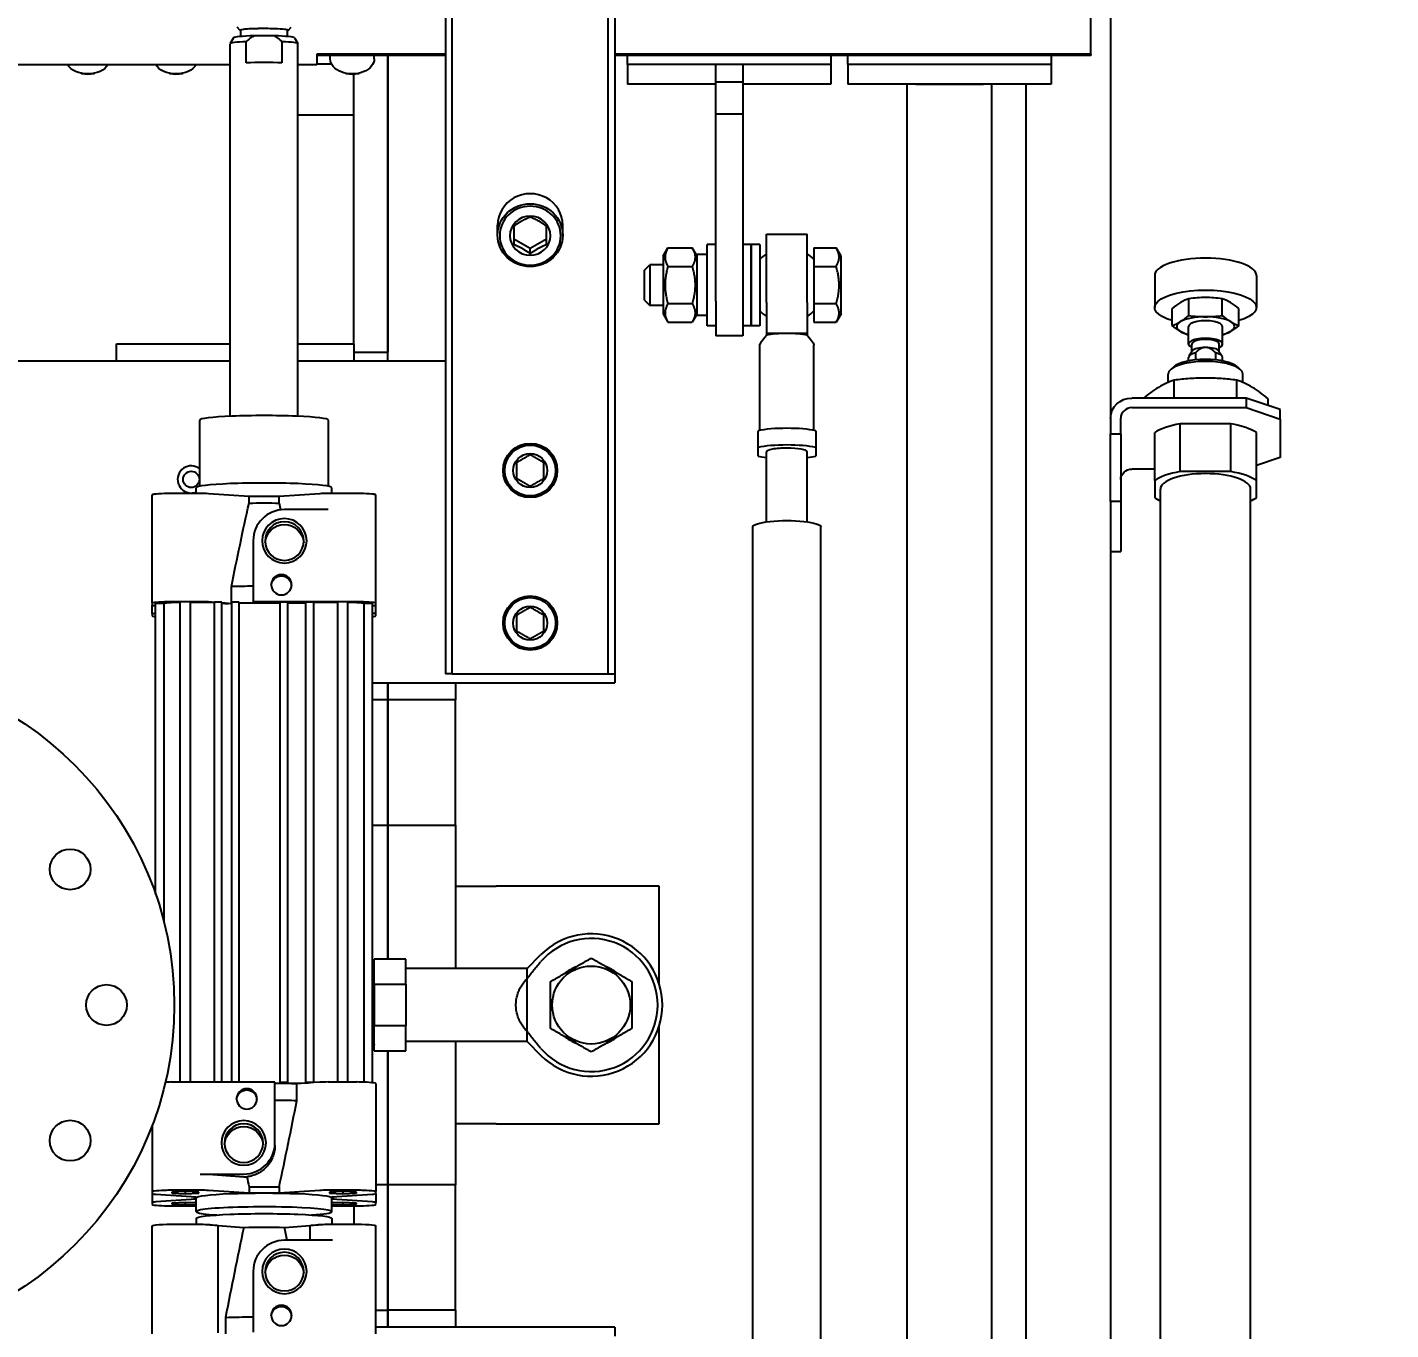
# Model space of a CAD drawing. Header units: millimetres. Extents: x -383313 to -161684, y -117025 to 99224.
# Drawn here: x -342946.5 to -342544.3, y -6396.2 to -6012.1 of the extents above; entities that cross this region are included whole.
import ezdxf
from ezdxf import colors
from ezdxf.entities.mleader import LeaderData, LeaderLine
from ezdxf.math import Vec2, Vec3

# ---------------------------------------------------------------- set-up
doc = ezdxf.new("R2010")
doc.units = ezdxf.units.MM
doc.header["$MEASUREMENT"] = 0
doc.layers.add('PV-5D2C5', color=7, linetype='Continuous')
doc.layers.add('Робот', color=30, linetype='Continuous')

# ---------------------------------------------------------------- blocks, each defined once
blk = doc.blocks.new('A$C26c17928')
at = {"layer": 'PV-5D2C5'}
for p, q in [((-175.58, 416.21), (-179, 406.21)), ((-176.18, 406.21), (-172.76, 416.21)), ((-172.76, 416.21), (-175.58, 416.21)), ((-172.76, 416.21), (-161.47, 416.21)), ((-161.47, 416.21), (-159.08, 409.21)), ((-176.79, 412.68), (-178.8, 412.68)), ((-215.13, 409.21), (-205.73, 409.21)), ((-154.72, 409.21), (-168.81, 409.21)), ((-149.62, 409.21), (-154.72, 409.21)), ((159.15, 407.51), (-152.17, 407.51)), ((-200.42, 404.02), (-205.4, 404.02)), ((-188.19, 403.6), (-187.44, 404.45)), ((-183.6, 405.21), (-186.07, 405.21)), ((-179, 403.45), (-184.27, 403.45)), ((-179, 406.21), (-179, 372.51)), ((-179, 406.21), (-176.18, 406.21)), ((-176.18, 372.51), (-176.18, 406.21)), ((-203.33, 399.12), (-208.31, 399.12)), ((-194.92, 399.21), (-200.09, 399.21)), ((-192.72, 398.21), (-194.92, 398.21)), ((-192.86, 398.12), (-191.31, 399.1)), ((-189.93, 399.21), (-190.95, 399.21)), ((-157.3, 401.66), (-171.39, 401.66)), ((-171.39, 401.66), (-171.39, 386.75)), ((-157.3, 401.66), (-157.3, 386.75)), ((-190.23, 397.21), (-192.31, 397.21)), ((-192.72, 390.21), (-194.92, 390.21)), ((-192.86, 390.3), (-191.31, 389.32)), ((-192.31, 391.21), (-190.23, 391.21)), ((-203.33, 389.3), (-208.31, 389.3)), ((-194.92, 389.21), (-200.09, 389.21)), ((-189.93, 389.21), (-190.95, 389.21)), ((-157.3, 386.75), (-171.39, 386.75)), ((-200.42, 384.39), (-205.4, 384.39)), ((-188.19, 384.82), (-187.44, 383.96)), ((-183.6, 383.21), (-186.07, 383.21)), ((-179, 384.97), (-184.27, 384.97)), ((-215.13, 379.21), (-205.73, 379.21)), ((-154.72, 379.21), (-168.81, 379.21)), ((-158.05, 379.21), (-158.05, 372.51)), ((-154.72, 379.21), (-149.62, 379.21)), ((159.15, 380.91), (-152.17, 380.91)), ((-363.9, 366.21), (-173.08, 366.21)), ((-168.41, 369.21), (-173.08, 369.21)), ((-173.08, 366.21), (-168.41, 366.21)), ((-168.41, 366.21), (-168.41, 369.21)), ((-168.41, 369.21), (-148.48, 369.21)), ((-148.48, 366.21), (-168.41, 366.21)), ((-148.48, 369.21), (-148.48, 366.21)), ((-148.48, 369.21), (-133.71, 369.21)), ((-148.48, 366.21), (-147.57, 366.21)), ((-147.57, 366.21), (144.33, 366.21)), ((-133.71, 366.21), (-133.71, 369.21)), ((-280.38, 360.38), (-292.4, 360.38)), ((-280.38, 360.38), (-280.38, 220)), ((-280.38, 360.38), (-280, 360.38)), ((-280, 360.38), (-280, 220)), ((-280, 348.71), (-277.33, 348.71)), ((-277.33, 348.71), (-271.53, 348.71)), ((-277.33, 348.71), (-277.33, 288.71)), ((-271.53, 348.71), (-271.53, 288.71)), ((-271.53, 341.21), (144.33, 341.21)), ((-180.5, 331.21), (-271.53, 331.21)), ((-144.33, 331.21), (-180.5, 331.21)), ((271.53, 331.21), (-144.33, 331.21)), ((-271.53, 308.71), (-271.53, 328.71)), ((-180.5, 306.21), (-271.53, 306.21)), ((-144.33, 306.21), (-180.5, 306.21)), ((274.92, 306.21), (-144.33, 306.21)), ((-277.33, 288.71), (-280, 288.71)), ((-277.33, 288.71), (-271.53, 288.71)), ((-220.82, 286.71), (-223.29, 285.28)), ((-203.82, 286.71), (-220.82, 286.71)), ((-203.82, 286.71), (-201.35, 285.28)), ((-280, 283.71), (-277.33, 283.71)), ((-277.33, 283.71), (-271.53, 283.71)), ((-277.33, 283.71), (-277.33, 223.71)), ((-271.53, 283.71), (-271.53, 257.71)), ((-223.29, 278.71), (-223.29, 285.28)), ((-217.81, 278.71), (-217.81, 285.28)), ((-206.84, 278.71), (-206.84, 285.28)), ((-201.35, 278.71), (-201.35, 285.28)), ((-223.29, 278.71), (-217.81, 278.71)), ((-217.81, 278.71), (-206.84, 278.71)), ((-206.84, 278.71), (-201.35, 278.71)), ((-169.45, 278.71), (-194.63, 278.71)), ((-169.35, 279.21), (-164.43, 279.21)), ((-164.43, 279.21), (-161.89, 279.21)), ((281.76, 280.71), (-141.04, 280.71)), ((-207.21, 276.71), (-227.32, 276.71)), ((-227.32, 264.71), (-227.32, 276.71)), ((-207.21, 276.71), (-198.05, 276.71)), ((-198.05, 276.71), (-197.55, 276.71)), ((-198.05, 276.71), (-198.05, 270.71)), ((-142.5, 276.71), (-163.16, 276.71)), ((-198.05, 270.71), (-198.05, 264.71)), ((-207.21, 264.71), (-227.32, 264.71)), ((-224.32, 262.71), (-200.32, 262.71)), ((-224.32, 262.71), (-224.32, 260.21)), ((-207.21, 264.71), (-198.05, 264.71)), ((-200.32, 262.71), (-200.32, 260.21)), ((-198.05, 264.71), (-197.55, 264.71)), ((-169.45, 262.71), (-194.63, 262.71)), ((-164.43, 262.21), (-169.35, 262.21)), ((-161.89, 262.21), (-164.43, 262.21)), ((-142.5, 264.71), (-163.16, 264.71)), ((-277.33, 257.71), (-277.33, 249.71)), ((-277.33, 257.71), (-272.16, 257.71)), ((-272.16, 257.71), (-272.16, 249.71)), ((-272.16, 257.71), (-262.74, 257.71)), ((-262.74, 257.71), (-262.74, 249.71)), ((-262.74, 257.71), (-207.61, 257.71)), ((-200.32, 260.21), (-224.32, 260.21)), ((-224.32, 260.21), (-200.32, 260.21)), ((-224.32, 260.21), (-224.32, 257.71)), ((-207.61, 257.71), (-197.32, 257.71)), ((-200.32, 260.21), (-200.32, 257.71)), ((-197.32, 257.71), (-197.32, 249.71)), ((281.76, 260.71), (-141.04, 260.71)), ((-272.16, 249.71), (-277.33, 249.71)), ((-262.74, 249.71), (-272.16, 249.71)), ((-271.53, 249.71), (-271.53, 223.71)), ((-207.61, 249.71), (-262.74, 249.71)), ((-224.32, 249.71), (-224.32, 247.21)), ((-207.61, 249.71), (-197.32, 249.71)), ((-200.32, 249.71), (-200.32, 247.21)), ((-200.32, 247.21), (-224.32, 247.21)), ((-221.32, 247.21), (-221.32, 244.21)), ((-203.32, 247.21), (-203.32, 244.21)), ((-220.82, 244.21), (-223.29, 242.78)), ((-223.29, 235.63), (-223.29, 242.78)), ((-203.32, 244.21), (-221.32, 244.21)), ((-217.81, 235.63), (-217.81, 242.78)), ((-206.84, 235.63), (-206.84, 242.78)), ((-203.82, 244.21), (-201.35, 242.78)), ((-201.35, 235.63), (-201.35, 242.78)), ((-220.82, 234.21), (-223.29, 235.63)), ((-220.82, 234.21), (-203.82, 234.21)), ((-218.32, 234.21), (-218.32, 230.31)), ((-206.32, 234.21), (-206.32, 230.31)), ((-203.82, 234.21), (-201.35, 235.63)), ((-218.32, 230.31), (-206.32, 230.31)), ((-216.72, 228.71), (-218.32, 230.31)), ((-207.92, 228.71), (-206.32, 230.31)), ((-35, 233), (-35, 185)), ((-6.4, 233), (-35, 233)), ((35, 233), (6.4, 233)), ((35, 185), (35, 233)), ((-207.92, 228.71), (-216.72, 228.71)), ((-277.33, 223.71), (-280, 223.71)), ((-277.33, 223.71), (-271.53, 223.71)), ((-346.11, 220), (-105.8, 220)), ((-105.8, 218), (-346.11, 218)), ((-105.8, 220), (-97.64, 220)), ((-97.64, 218), (-105.8, 218)), ((-97.64, 218), (-97.64, 220)), ((-97.64, 220), (-95, 220)), ((-97.64, 172), (-97.64, 218)), ((-95, 148.5), (-95, 220)), ((95, 220), (97.64, 220)), ((95, 220), (95, 149.5)), ((-227.04, 204.6), (-229.99, 204.6)), ((-223.24, 195), (-225.92, 199.8)), ((-10.8, 194.1), (-14.85, 198.15)), ((10.8, 194.1), (14.85, 198.15)), ((-225.92, 190.2), (-223.24, 195)), ((-221.65, 195), (-223.24, 195)), ((-7.77, 194.1), (-10.8, 194.1)), ((-10.8, 194.1), (-10.8, 158.33)), ((7.77, 194.1), (-7.77, 194.1)), ((10.8, 194.1), (7.77, 194.1)), ((10.8, 194.1), (10.8, 158.33)), ((-227.04, 185.4), (-229.99, 185.4)), ((-35, 173), (-35, 185)), ((35, 185), (35, 173)), ((-95, 173), (-90, 173)), ((-53, 173), (-90, 173)), ((-90, 173), (-90, 153)), ((-53, 153), (-53, 173)), ((-53, 173), (-35, 173)), ((-35, 173), (-10.8, 173)), ((10.8, 173), (35, 173)), ((35, 173), (53, 173)), ((90, 173), (53, 173)), ((53, 173), (53, 153)), ((90, 173), (90, 153)), ((90, 173), (95, 173)), ((-105.8, 172), (-346.11, 172)), ((-346.11, 170), (-105.8, 170)), ((-280.38, 170), (-280.38, 132.04)), ((-280, 170), (-280, 132.04)), ((-190, 126.5), (-190, 170)), ((-97.64, 172), (-105.8, 172)), ((-105.8, 170), (-97.64, 170)), ((-97.64, 172), (-97.64, 170)), ((-13.5, 158.33), (-13.5, 149)), ((-6.18, 158.33), (-13.5, 158.33)), ((-6.18, 158.33), (6.18, 158.33)), ((-6.18, 149), (-6.18, 158.33)), ((13.5, 158.33), (6.18, 158.33)), ((6.18, 158.33), (6.18, 149)), ((13.5, 149), (13.5, 158.33)), ((-190, 153), (-280, 153)), ((-280, 153), (-192.5, 153)), ((-192.5, 143), (-192.5, 153)), ((-90, 153), (-95, 153)), ((-95, 153), (-90, 153)), ((-90, 153), (-53, 153)), ((-53, 153), (-90, 153)), ((-90, 153), (-90, 148.5)), ((-13.5, 153), (-53, 153)), ((-53, 153), (-13.5, 153)), ((-53, 148.5), (-53, 153)), ((53, 153), (13.5, 153)), ((13.5, 153), (53, 153)), ((53, 153), (90, 153)), ((90, 153), (53, 153)), ((53, 153), (53, 149.5)), ((95, 153), (90, 153)), ((90, 153), (95, 153)), ((90, 149.5), (90, 153)), ((-279.06, 149), (-280, 149)), ((-118.55, 149.5), (-150.47, 149.5)), ((-117.96, 149.5), (-118.55, 149.5)), ((-115.32, 149.5), (-117.96, 149.5)), ((-114.73, 149.5), (-115.32, 149.5)), ((-6.18, 149), (-13.5, 149)), ((-11.5, 149), (-12, 148.87)), ((-6.18, 149), (6.18, 149)), ((13.5, 149), (6.18, 149)), ((11.5, 149), (12, 148.87)), ((23.1, 149.5), (55.02, 149.5)), ((55.62, 149.5), (55.02, 149.5)), ((55.62, 149.5), (58.25, 149.5)), ((58.85, 149.5), (58.25, 149.5)), ((97.02, 149.5), (65.1, 149.5)), ((-118.37, 148.5), (-118.37, 146)), ((22.93, 148.5), (-118.37, 148.5)), ((22.76, 146), (-118.37, 146)), ((56.62, 136.51), (55.79, 148.47)), ((58.08, 148.47), (57.25, 136.51)), ((-274.76, 144.36), (-274.8, 144.52)), ((-195, 143), (-274.57, 143)), ((-262.5, 141), (-262.5, 143)), ((-262.5, 126.5), (-262.5, 141)), ((-195, 143), (-190, 143)), ((-195, 126.5), (-195, 143)), ((-150.87, 143.9), (-150.87, 135.39)), ((-118.94, 143.9), (-118.94, 113.29)), ((-118.87, 141.25), (-118.87, 138.25)), ((22.71, 141.25), (-118.87, 141.25)), ((22.71, 143.9), (22.71, 135.39)), ((54.63, 143.9), (54.63, 135.39)), ((55.15, 143.75), (54.99, 139.75)), ((55.47, 143.75), (55.15, 143.75)), ((55.64, 139.75), (55.47, 143.75)), ((58.4, 143.75), (58.23, 139.75)), ((58.72, 143.75), (58.4, 143.75)), ((58.88, 139.75), (58.72, 143.75)), ((59.24, 136.5), (59.24, 143.9)), ((59.24, 143), (64.61, 143)), ((64.61, 136.66), (64.61, 142.5)), ((-274.76, 140.64), (-274.8, 140.48)), ((22.71, 138.25), (-118.87, 138.25)), ((-118.7, 138.25), (-118.7, 131.2)), ((54.99, 139.75), (55.15, 135.75)), ((54.99, 139.75), (55.64, 139.75)), ((55.47, 135.75), (55.64, 139.75)), ((56.93, 137), (56.59, 137)), ((58.23, 139.75), (58.37, 136.5)), ((58.23, 139.75), (58.88, 139.75)), ((58.75, 136.5), (58.88, 139.75)), ((-279.06, 136), (-280, 136)), ((-277.5, 136.4), (-277.5, 132.04)), ((-152.99, 135.5), (-172.5, 135.5)), ((-150.87, 136.5), (-152.55, 136.5)), ((-150.79, 132.92), (-149.96, 120.95)), ((-146.09, 135.39), (-146.09, 122.5)), ((22.78, 132.92), (22.9, 131.2)), ((54.7, 132.92), (55.54, 120.95)), ((55.15, 135.75), (55.47, 135.75)), ((60.93, 136.5), (56.93, 136.5)), ((62.92, 136.5), (64.61, 136.5)), ((64.78, 132.5), (64.69, 133.83)), ((69.39, 136.66), (69.39, 122.5)), ((-280.38, 132.04), (-277.33, 132.04)), ((-277.33, 126.5), (-277.33, 132.04)), ((-118.82, 131.2), (-118.82, 128.85)), ((22.83, 131.2), (-118.82, 131.2)), ((22.83, 128.85), (-118.82, 128.85)), ((-118.49, 128.85), (-118.49, 123.55)), ((22.9, 131.2), (22.83, 131.2)), ((22.83, 131.2), (22.83, 128.85)), ((22.83, 128.85), (22.92, 128.85)), ((22.9, 131.2), (23.02, 129.5)), ((22.92, 128.85), (22.92, 129.5)), ((22.92, 129.5), (23.02, 129.5)), ((23.02, 129.5), (23.16, 127.44)), ((69.39, 130.09), (65.05, 130.09)), ((65.58, 122.5), (65.05, 130.09)), ((-285.26, 125.49), (-283.53, 126.49)), ((-173.63, 126.5), (-283.5, 126.5)), ((23.16, 127.44), (23.25, 126.16)), ((23.16, 127.44), (23.16, 122.9)), ((28.24, 126.16), (23.25, 126.16)), ((-287.44, 123.56), (-288.35, 124.48)), ((-285.63, 123.4), (-287.47, 123.4)), ((-284.09, 121.77), (-277.84, 121.77)), ((-148.04, 120.95), (-149.96, 120.95)), ((-118.82, 123.55), (-118.82, 121.2)), ((22.83, 123.55), (-118.82, 123.55)), ((22.83, 121.2), (-118.82, 121.2)), ((22.92, 123.55), (22.83, 123.55)), ((22.83, 123.55), (22.83, 121.2)), ((22.83, 121.2), (23.14, 121.2)), ((22.92, 122.9), (22.92, 123.55)), ((23.16, 122.9), (22.92, 122.9)), ((53.62, 120.95), (55.54, 120.95)), ((-285.82, 119.46), (-285.82, 113.54)), ((40.67, 119.71), (22.71, 119.71)), ((22.71, 119.71), (22.71, 89.1)), ((41.34, 119.71), (40.67, 119.71)), ((-136.9, 113.29), (-118.94, 113.29)), ((-118.53, 113.29), (-118.94, 113.29)), ((78.57, 113.29), (96.53, 113.29)), ((-287.44, 109.44), (-288.35, 108.52)), ((-285.63, 109.6), (-287.47, 109.6)), ((-277.84, 111.23), (-284.09, 111.23)), ((-149.96, 112.05), (-150.79, 100.08)), ((-148.04, 112.05), (-149.96, 112.05)), ((-118.77, 109.12), (-118.77, 107)), ((22.71, 109.12), (-118.77, 109.12)), ((49.85, 97.61), (49.85, 110.5)), ((49.93, 100.08), (50.65, 110.5)), ((53.62, 112.05), (55.54, 112.05)), ((55.54, 112.05), (54.7, 100.08)), ((65.05, 102.91), (65.58, 110.5)), ((-285.26, 107.51), (-283.53, 106.51)), ((-173.63, 106.5), (-283.5, 106.5)), ((-277.33, -141.29), (-277.33, 106.5)), ((-195, 73), (-195, 106.5)), ((-190, -145), (-190, 106.5)), ((-118.49, 106.84), (-123.39, 106.84)), ((22.71, 107), (-118.77, 107)), ((-118.46, 106.02), (-118.6, 104)), ((92.14, 105.1), (96.98, 105.1)), ((-118.75, 101.87), (-118.87, 100.08)), ((-118.77, 104), (-118.77, 101.87)), ((22.71, 104), (-118.77, 104)), ((22.71, 101.87), (-118.77, 101.87)), ((-118.7, 101.87), (-118.7, 94.75)), ((96.65, 102.91), (65.05, 102.91)), ((-152.99, 97.5), (-172.5, 97.5)), ((-150.87, 97.61), (-150.87, 89.1)), ((-118.94, 97.61), (-118.94, 89.1)), ((54.63, 97.61), (54.63, 89.1)), ((55.15, 97.25), (54.99, 93.25)), ((55.47, 97.25), (55.15, 97.25)), ((55.64, 93.25), (55.47, 97.25)), ((62.13, 100), (61.71, 100)), ((64.69, 99.17), (64.78, 100.5)), ((-274.76, 92.36), (-274.8, 92.52)), ((-150.87, 96.5), (-152.55, 96.5)), ((-118.87, 94.75), (-118.87, 91.75)), ((22.71, 94.75), (-118.87, 94.75)), ((54.99, 93.25), (55.15, 89.25)), ((54.99, 93.25), (55.64, 93.25)), ((55.47, 89.25), (55.64, 93.25)), ((55.79, 84.53), (56.62, 96.49)), ((56.93, 96), (56.59, 96)), ((60.93, 96.5), (56.93, 96.5)), ((57.25, 96.49), (58.08, 84.53)), ((58.37, 96.5), (58.23, 93.25)), ((58.23, 93.25), (58.4, 89.25)), ((58.23, 93.25), (58.88, 93.25)), ((58.72, 89.25), (58.88, 93.25)), ((58.88, 93.25), (58.75, 96.5)), ((59.24, 89.1), (59.24, 96.5)), ((62.92, 96.5), (64.61, 96.5)), ((64.61, 90.5), (64.61, 96.34)), ((-274.76, 88.64), (-274.8, 88.48)), ((22.71, 91.75), (-118.87, 91.75)), ((55.15, 89.25), (55.47, 89.25)), ((58.4, 89.25), (58.72, 89.25)), ((-118.37, 87), (-118.37, 84.5)), ((-24.31, 87), (-118.37, 87)), ((-32.71, 84.5), (-118.37, 84.5)), ((-118.55, 83.5), (-150.47, 83.5)), ((-118.55, 83.5), (-117.96, 83.5)), ((-115.32, 83.5), (-117.96, 83.5)), ((-115.32, 83.5), (-114.73, 83.5)), ((35.46, 83.5), (55.02, 83.5)), ((55.02, 83.5), (55.62, 83.5)), ((55.62, 83.5), (58.25, 83.5)), ((58.25, 83.5), (58.85, 83.5)), ((97.02, 83.5), (65.1, 83.5)), ((-190, 73), (-195, 73)), ((-274.76, 66.36), (-274.8, 66.52)), ((-274.76, 62.64), (-274.8, 62.48))]:
    blk.add_line(p, q, dxfattribs=at)
for centre, radius in [((0, 213), 11.5), ((-157.64, 195), 8), ((-157.64, 195), 7.5), ((-112.64, 195), 8), ((-112.64, 195), 7.5), ((-157.64, 195), 5), ((-112.64, 195), 5), ((-155, 95), 2.4), ((0, -10), 100), ((0, 70), 6), ((-40, 59.28), 6), ((40, 59.28), 6)]:
    blk.add_circle(centre, radius, dxfattribs=at)
for centre, radius, start, end in [((-212.32, 270.71), 11, 133.3418, 146.9443), ((-212.32, 270.71), 11, 33.0557, 46.6582), ((-212.32, 270.71), 11, 213.0557, 226.6582), ((-212.32, 270.71), 11, 313.3418, 326.9443), ((0, 213), 21, 90, 225), ((0, 213), 21, 315, 90), ((0, 213), 19.62, 310.7966, 229.2034), ((0, 213), 12.12, 82.0442, 97.9558), ((0, 213), 12.12, 142.0442, 157.9558), ((0, 213), 12.12, 22.0442, 37.9558), ((0, 213), 12.12, 202.0442, 217.9558), ((0, 213), 12.12, 322.0442, 337.9558), ((0, 213), 12.12, 262.0442, 277.9558), ((-155, 95), 4, 141.3178, 0), ((-155, 95), 4, 360, 22.0243)]:
    blk.add_arc(centre, radius, start, end, dxfattribs=at)
at = {"layer": 'PV-5D2C5', "extrusion": (0, 0, -1)}
for centre, major_axis, ratio, start_param, end_param in [((-205.73, 394.21), (0, 15), 0.34202, -1.570796, 0.8575), ((-205.73, 394.21), (0, -15), 0.34202, -0.8575, 1.570796), ((-173.08, 372.51), (0, -6.3), 0.939693, 0, 1.570796), ((-154.95, 372.51), (0, -3.3), 0.939693, 0, 1.570796), ((-202.5, 270.71), (7.97, 7.97), 0.091921, 5.470679, 6.191522), ((-141.04, 270.71), (0, -10), 0.182302, 0, 3.141593), ((-202.5, 270.71), (7.97, -7.97), 0.091921, 6.374849, 7.095691), ((-226.89, 195), (0, 9), 0.965926, -4.712389, 1.570796), ((-226.89, 195), (0, -6), 0.965926, -1.570796, 4.712389), ((-279.06, 142.5), (0, 6.5), 0.688988, 0, 3.141593), ((65.1, 142.5), (0, 7), 0.069756, -1.570796, 0), ((62.92, 116.5), (0, -20), 0.069756, 0, 3.141593), ((64.89, 136.66), (0, 4), 0.069756, -2.356345, -1.570796), ((65.29, 139.75), (0, -10.25), 0.069756, 0.339874, 0.785285), ((-135.99, 122.5), (0, -5.72), 0.997564, 0.074266, 3.067327), ((79.48, 122.5), (0, -5.72), 0.997564, 0.074266, 3.067327), ((-146.64, 116.5), (0, -20.5), 0.069756, 1.351784, 1.789809), ((-123.58, 121.6), (0, -3), 0.997564, 0.058305, 3.083287), ((55.01, 116.5), (0, 20.5), 0.069756, -1.789809, -1.351784), ((66.91, 116.5), (0, 20), 0.069756, -1.875401, -1.266192), ((91.89, 121.6), (0, -3), 0.997564, 0.058305, 3.083287), ((28.05, 111.4), (0, -3), 0.997564, 0.058305, 3.083287), ((41.57, 110.5), (0, -5.72), 0.997564, 0.074266, 3.067327), ((93.84, 116.5), (0, 27), 0.069756, -2.006533, -1.689963), ((65.29, 93.25), (0, 10.25), 0.069756, -0.785285, -0.339874), ((50.1, 97.61), (0, -3.5), 0.069756, 1.570796, 2.356194), ((64.89, 96.34), (0, 4), 0.069756, -1.570796, -0.785247), ((-279.06, 90.5), (0, -6.5), 0.688988, -2.745702, -0.395891), ((65.1, 90.5), (0, -7), 0.069756, 0, 1.570796), ((-279.06, 64.5), (0, -6.5), 0.688988, -2.745702, -0.395891)]:
    blk.add_ellipse(centre, major_axis=major_axis, ratio=ratio, start_param=start_param, end_param=end_param, dxfattribs=at)
at = {"layer": 'PV-5D2C5'}
for centre, major_axis, ratio, start_param, end_param in [((-215.13, 394.21), (0, 15), 0.34202, 0, 1.570796), ((-166.26, 394.21), (0, -16.75), 0.34202, -2.6804, -2.031989), ((-152.17, 394.21), (0, -16.75), 0.34202, -2.6804, -2.031989), ((-152.17, 394.21), (0, 13.3), 0.34202, 0, 1.570796), ((-152.17, 394.21), (0, 16.75), 0.34202, -0.653386, -0.461193), ((-200.09, 394.21), (0, 8.5), 0.34202, -0.523599, 0.523599), ((-186.94, 394.21), (0, 10.08), 0.34202, 0.372527, 1.570796), ((-186.07, 394.21), (0, 11), 0.34202, 0, 1.570796), ((-200.09, 394.21), (0, -8.5), 0.34202, -2.617994, -1.570796), ((-200.09, 394.21), (0, 5), 0.34202, 0, 3.141593), ((-200.09, 394.21), (0, 8.5), 0.34202, -0.941921, -0.523599), ((-194.92, 394.21), (0, 5), 0.34202, -0.643501, 1.570796), ((-194.92, 394.21), (0, 4), 0.34202, 0, 1.570796), ((-190.95, 394.21), (0, 5), 0.34202, 0, 0.927295), ((-215.13, 394.21), (0, 15), 0.34202, 1.570796, 3.141593), ((-200.09, 394.21), (0, -8.5), 0.34202, -1.570796, -0.523599), ((-194.92, 394.21), (0, -5), 0.34202, -1.570796, 0.643501), ((-194.92, 394.21), (0, -4), 0.34202, -1.570796, 0), ((-192.57, 394.21), (0, 4), 0.34202, 0.211716, 1.570796), ((-192.57, 394.21), (0, -4), 0.34202, -1.570796, -0.211716), ((-186.94, 394.21), (0, -10.08), 0.34202, -1.570796, -0.372527), ((-186.07, 394.21), (0, -11), 0.34202, -1.570796, 0), ((-152.17, 394.21), (0, -13.3), 0.34202, -1.570796, 0), ((-190.95, 394.21), (0, -5), 0.34202, -0.927295, 0), ((-200.09, 394.21), (0, -8.5), 0.34202, -0.523599, 0.523599), ((-200.09, 394.21), (0, 8.5), 0.34202, -2.617994, -2.199671), ((-166.26, 394.21), (0, -16.75), 0.34202, -1.109604, -0.461193), ((-152.17, 394.21), (0, -16.75), 0.34202, -1.109604, -0.461193), ((-152.17, 394.21), (0, 16.75), 0.34202, -2.6804, -2.488206), ((-173.08, 372.51), (0, -3.3), 0.939693, -1.570796, 0), ((-168.08, 270.71), (0, -11), 0.182302, -2.453923, -0.68767), ((-163.16, 270.71), (0, -11), 0.182302, -2.453923, -0.68767), ((-163.16, 270.71), (0, 11), 0.182302, -0.993865, -0.68767), ((-196.59, 270.71), (0, -8), 0.182302, -2.418858, -1.570796), ((-196.59, 270.71), (0, -8), 0.182302, -2.42075, -2.418858), ((-163.16, 270.71), (0, 6), 0.182302, 0, 1.570796), ((-196.59, 270.71), (0, -8), 0.182302, -1.570796, -0.722734), ((-163.16, 270.71), (0, 6), 0.182302, 1.570796, 3.141593), ((-196.59, 270.71), (0, -8), 0.182302, -0.722734, -0.720842), ((-163.16, 270.71), (0, 11), 0.182302, -2.453923, -2.147728), ((-229.99, 195), (0, 9.6), 0.965926, 0, 3.141593), ((-227.04, 195), (0, -9.6), 0.965926, -4.712389, 1.570796), ((-150.19, 139.75), (0, -11), 0.069756, -2.555907, -2.156482), ((-150.47, 146), (0, 3.5), 0.069756, 0, 0.585686), ((-118.26, 139.75), (0, -11), 0.069756, -2.555907, -2.156482), ((-118.55, 146), (0, 3.5), 0.069756, 0, 0.585686), ((-117.96, 146), (0, 3.5), 0.069756, -0.775193, 0), ((-115.32, 146), (0, 3.5), 0.069756, 0, 0.775193), ((-114.73, 146), (0, 3.5), 0.069756, -0.585686, 0), ((-115.02, 139.75), (0, 11), 0.069756, -0.651039, -0.585686), ((23.39, 139.75), (0, -11), 0.069756, -2.555907, -2.156482), ((23.1, 146), (0, 3.5), 0.069756, 0, 0.585686), ((55.31, 139.75), (0, -11), 0.069756, -2.555907, -2.156482), ((55.02, 146), (0, 3.5), 0.069756, 0, 0.585686), ((55.62, 146), (0, 3.5), 0.069756, -0.785398, 0), ((58.25, 146), (0, 3.5), 0.069756, 0, 0.785398), ((58.85, 146), (0, 3.5), 0.069756, -0.585686, 0), ((58.56, 139.75), (0, 11), 0.069756, -0.985111, -0.585686), ((-150.62, 143.9), (0, -3.5), 0.069756, -2.156482, -1.570796), ((-118.7, 143.9), (0, -3.5), 0.069756, -2.156482, -1.570796), ((-118.37, 141.25), (0, 4.75), 0.069756, 0, 1.570796), ((22.95, 143.9), (0, -3.5), 0.069756, -2.156482, -1.570796), ((54.88, 143.9), (0, -3.5), 0.069756, -2.156482, -1.570796), ((58.99, 143.9), (0, 3.5), 0.069756, -1.570796, -0.985111), ((-278.69, 142.5), (0, 6), 0.688988, -1.886343, -1.25525), ((56.93, 116.5), (0, 20.5), 0.069756, -0.219013, 0.219013), ((-172.5, 116.5), (0, 19), 0.069756, 0, 3.141593), ((-152.55, 116.5), (0, 20), 0.069756, 0, 3.141593), ((-150.62, 135.39), (0, -3.5), 0.069756, -1.570796, -0.785398), ((22.95, 135.39), (0, -3.5), 0.069756, -1.570796, -0.785398), ((54.88, 135.39), (0, -3.5), 0.069756, -1.570796, -0.785398), ((56.93, 116.5), (0, 20), 0.069756, 0, 3.141593), ((60.93, 116.5), (0, 20), 0.069756, 0, 3.938264), ((60.93, 116.5), (0, 20), 0.069756, -0.796672, 0), ((-285.23, 116.5), (0, 9), 0.069756, 0.040383, 1.2359), ((-283.5, 116.5), (0, 10), 0.069756, 0, 1.015985), ((25.01, 116.5), (0, -27), 0.069756, -1.936581, -1.689963), ((30, 116.5), (0, -27), 0.069756, -1.936581, -1.689963), ((-287.47, 116.5), (0, 7.08), 0.069756, 0, 3.367567), ((-287.47, 116.5), (0, 6.9), 0.069756, 0, 3.141593), ((-287.47, 116.5), (0, 7.08), 0.069756, -0.225974, 0), ((-277.25, 116.5), (0, -10), 0.069756, -2.125607, -1.015985), ((-148.56, 116.5), (0, -20.5), 0.069756, -1.789809, -1.351784), ((-136.9, 122.5), (0, -9.21), 0.997564, -1.570796, 0), ((-116.64, 116.5), (0, -27.2), 0.069756, -1.744462, -1.45251), ((25.01, 116.5), (0, -27.2), 0.069756, -1.744462, -1.689083), ((56.93, 116.5), (0, -20.5), 0.069756, -1.789809, -1.351784), ((78.57, 122.5), (0, -9.21), 0.997564, -1.570796, 0), ((40.67, 110.5), (0, 9.21), 0.997564, -1.570796, 0), ((-285.23, 116.5), (0, -9), 0.069756, -1.2359, -0.040383), ((-121.63, 116.5), (0, -27), 0.069756, -1.451629, -1.205012), ((-116.64, 116.5), (0, -27.2), 0.069756, -1.45251, -1.296219), ((-283.5, 116.5), (0, -10), 0.069756, -1.015985, 0), ((41.47, 110.5), (6.74, 6.74), 0.932515, -0.820305, -0.720369), ((-118.6, 105.5), (0, 2.13), 0.069756, -1.324842, -0.787128), ((-118.6, 105.5), (0, 2.12), 0.069756, -2.354464, -1.324842), ((-150.62, 97.61), (0, -3.5), 0.069756, -2.356194, -1.570796), ((-118.7, 97.61), (0, -3.5), 0.069756, -2.356194, -1.570796), ((54.88, 97.61), (0, -3.5), 0.069756, -2.356194, -1.570796), ((56.93, 116.5), (0, -20.5), 0.069756, -0.219013, 0.219013), ((-278.69, 90.5), (0, 6), 0.688988, -1.886343, -1.25525), ((-150.62, 89.1), (0, -3.5), 0.069756, -1.570796, -0.985111), ((-118.7, 89.1), (0, -3.5), 0.069756, -1.570796, -0.985111), ((-118.37, 91.75), (0, -4.75), 0.069756, -1.570796, 0), ((22.95, 89.1), (0, -3.5), 0.069756, -1.570796, -1.055539), ((54.88, 89.1), (0, -3.5), 0.069756, -1.570796, -0.985111), ((58.99, 89.1), (0, 3.5), 0.069756, -2.156482, -1.570796), ((-150.19, 93.25), (0, -11), 0.069756, -0.985111, -0.585686), ((-118.26, 93.25), (0, -11), 0.069756, -0.985111, -0.585686), ((-117.96, 87), (0, -3.5), 0.069756, 0, 0.775193), ((-115.32, 87), (0, -3.5), 0.069756, -0.775193, 0), ((-115.02, 93.25), (0, 11), 0.069756, -2.555907, -2.490554), ((55.31, 93.25), (0, -11), 0.069756, -0.985111, -0.585686), ((55.62, 87), (0, -3.5), 0.069756, 0, 0.785398), ((58.25, 87), (0, -3.5), 0.069756, -0.785398, 0), ((58.56, 93.25), (0, 11), 0.069756, -2.555907, -2.156482), ((-150.47, 87), (0, -3.5), 0.069756, -0.585686, 0), ((-118.55, 87), (0, -3.5), 0.069756, -0.585686, 0), ((-114.73, 87), (0, -3.5), 0.069756, 0, 0.585686), ((55.02, 87), (0, -3.5), 0.069756, -0.585686, 0), ((58.85, 87), (0, -3.5), 0.069756, 0, 0.585686), ((-278.69, 64.5), (0, 6), 0.688988, -1.886343, -1.25525)]:
    blk.add_ellipse(centre, major_axis=major_axis, ratio=ratio, start_param=start_param, end_param=end_param, dxfattribs=at)
at = {"layer": 'PV-5D2C5', "extrusion": (0, 0, -1)}
for centre, major_axis in [((-136.9, 122.5), (0, 6.58)), ((78.57, 122.5), (0, -6.58)), ((-136.84, 122.5), (0, 5.72)), ((78.63, 122.5), (0, -5.72)), ((-123.93, 121.6), (0, 3)), ((91.54, 121.6), (0, -3)), ((40.67, 110.5), (0, 6.58)), ((27.7, 111.4), (0, 3)), ((40.73, 110.5), (0, 5.72))]:
    blk.add_ellipse(centre, major_axis=major_axis, ratio=0.997564, dxfattribs=at)
at = {"layer": 'PV-5D2C5'}
for points, knots in [([(-178.8, 412.68), (-179.44, 411.91), (-180.06, 411.14), (-181.19, 409.6), (-181.7, 408.83), (-182.15, 408.06)], [0.000000231, 0.000000231, 0.000000231, 0.000000231, 0.004619033, 0.004619033, 0.009237835, 0.009237835, 0.009237835, 0.009237835]), ([(-182.15, 408.06), (-182.61, 407.29), (-183.01, 406.52), (-183.71, 404.99), (-184.01, 404.22), (-184.27, 403.45)], [0.009237835, 0.009237835, 0.009237835, 0.009237835, 0.013856637, 0.013856637, 0.01847544, 0.01847544, 0.01847544, 0.01847544]), ([(-184.27, 403.45), (-184.46, 401.91), (-184.62, 400.37), (-184.83, 397.28), (-184.89, 395.75), (-184.89, 394.21)], [0.01581265, 0.01581265, 0.01581265, 0.01581265, 0.020454798, 0.020454798, 0.025096946, 0.025096946, 0.025096946, 0.025096946]), ([(-208.31, 399.12), (-208.41, 398.3), (-208.49, 397.48), (-208.61, 395.84), (-208.64, 395.02), (-208.64, 394.21)], [0.008406289, 0.008406289, 0.008406289, 0.008406289, 0.01087245, 0.01087245, 0.013338612, 0.013338612, 0.013338612, 0.013338612]), ([(-203, 394.21), (-203, 395.02), (-203.03, 395.84), (-203.14, 397.48), (-203.23, 398.3), (-203.33, 399.12)], [0.008406289, 0.008406289, 0.008406289, 0.008406289, 0.01087245, 0.01087245, 0.013338612, 0.013338612, 0.013338612, 0.013338612]), ([(-192.31, 397.21), (-192.52, 397), (-192.71, 396.79), (-193.08, 396.35), (-193.25, 396.11), (-193.56, 395.62), (-193.69, 395.36), (-193.84, 394.94), (-193.88, 394.79), (-193.93, 394.5), (-193.94, 394.36), (-193.94, 394.21)], [0.006442771, 0.006442771, 0.006442771, 0.006442771, 0.007326675, 0.007326675, 0.008210579, 0.008210579, 0.009094483, 0.009094483, 0.009536435, 0.009536435, 0.009978387, 0.009978387, 0.009978387, 0.009978387]), ([(-193.94, 394.21), (-193.94, 394.06), (-193.93, 393.91), (-193.88, 393.62), (-193.84, 393.48), (-193.74, 393.2), (-193.68, 393.06), (-193.55, 392.8), (-193.48, 392.67), (-193.25, 392.3), (-193.08, 392.07), (-192.71, 391.62), (-192.51, 391.41), (-192.31, 391.21)], [0.009978387, 0.009978387, 0.009978387, 0.009978387, 0.010420186, 0.010420186, 0.010861986, 0.010861986, 0.011303786, 0.011303786, 0.011745586, 0.011745586, 0.012629186, 0.012629186, 0.013512786, 0.013512786, 0.013512786, 0.013512786]), ([(-184.89, 394.21), (-184.89, 392.67), (-184.83, 391.12), (-184.62, 388.05), (-184.46, 386.51), (-184.27, 384.97)], [0.025096946, 0.025096946, 0.025096946, 0.025096946, 0.029754139, 0.029754139, 0.034411332, 0.034411332, 0.034411332, 0.034411332]), ([(-184.27, 384.97), (-184.01, 384.2), (-183.71, 383.43), (-183.01, 381.89), (-182.61, 381.12), (-182.15, 380.35)], [0.000000231, 0.000000231, 0.000000231, 0.000000231, 0.004619033, 0.004619033, 0.009237835, 0.009237835, 0.009237835, 0.009237835]), ([(-182.15, 380.35), (-181.7, 379.58), (-181.19, 378.81), (-180.12, 377.35), (-179.57, 376.67), (-179, 375.98)], [0.009237835, 0.009237835, 0.009237835, 0.009237835, 0.013856637, 0.013856637, 0.017986354, 0.017986354, 0.017986354, 0.017986354]), ([(-7.77, 194.1), (-8.65, 194.73), (-9.5, 195.4), (-11.18, 196.75), (-12, 197.45), (-12.82, 198.15)], [0.049785818, 0.049785818, 0.049785818, 0.049785818, 0.053002819, 0.053002819, 0.056219821, 0.056219821, 0.056219821, 0.056219821]), ([(12.82, 198.15), (12, 197.45), (11.17, 196.75), (9.49, 195.39), (8.64, 194.73), (7.77, 194.1)], [0.026270027, 0.026270027, 0.026270027, 0.026270027, 0.029506027, 0.029506027, 0.032742027, 0.032742027, 0.032742027, 0.032742027]), ([(-12, 148.5), (-12, 148.59), (-12, 148.67), (-12, 148.82), (-12, 148.87), (-12, 148.87), (-12, 148.87), (-12, 148.87)], [0.018600601, 0.018600601, 0.018600601, 0.018600601, 0.021035329, 0.021035329, 0.024522187, 0.024522187, 0.024534214, 0.024534214, 0.024534214, 0.024534214]), ([(-0.9, 148.5), (-1.6, 148.6), (-2.3, 148.67), (-4, 148.82), (-6, 148.91), (-8, 148.82), (-9.7, 148.67), (-10.4, 148.6), (-11.1, 148.5)], [0.00104208, 0.00104208, 0.00104208, 0.00104208, 0.00346433, 0.00346433, 0.00692843, 0.01039254, 0.01039254, 0.01281479, 0.01281479, 0.01281479, 0.01281479]), ([(11.1, 148.5), (10.4, 148.6), (9.7, 148.67), (8, 148.82), (6, 148.91), (4, 148.82), (2.3, 148.67), (1.6, 148.6), (0.9, 148.5)], [0.00104208, 0.00104208, 0.00104208, 0.00104208, 0.00346433, 0.00346433, 0.00692843, 0.01039254, 0.01039254, 0.01281479, 0.01281479, 0.01281479, 0.01281479]), ([(12, 148.87), (12, 148.87), (12, 148.87), (12, 148.87), (12, 148.82), (12, 148.67), (12, 148.59), (12, 148.5)], [0.018600601, 0.018600601, 0.018600601, 0.018600601, 0.018612629, 0.018612629, 0.022099486, 0.022099486, 0.024534214, 0.024534214, 0.024534214, 0.024534214]), ([(53.62, 120.95), (49.4, 121.86), (45.17, 122.74), (36.71, 124.47), (32.48, 125.32), (28.24, 126.16)], [0.00000096, 0.00000096, 0.00000096, 0.00000096, 0.0130655, 0.0130655, 0.02613004, 0.02613004, 0.02613004, 0.02613004]), ([(-285.82, 119.46), (-285.58, 119.88), (-285.31, 120.28), (-284.73, 121.05), (-284.42, 121.41), (-284.09, 121.77)], [0.024405756, 0.024405756, 0.024405756, 0.024405756, 0.0258536, 0.0258536, 0.027301443, 0.027301443, 0.027301443, 0.027301443]), ([(41.34, 119.71), (41.91, 119.71), (42.47, 119.66), (43.31, 119.51), (43.58, 119.44), (44.13, 119.29), (44.41, 119.2), (45.21, 118.9), (45.73, 118.65), (46.46, 118.21), (46.69, 118.05), (47.16, 117.71), (47.38, 117.52), (48.02, 116.95), (48.41, 116.53), (49.11, 115.63), (49.42, 115.14), (49.94, 114.13), (50.16, 113.61), (50.49, 112.53), (50.6, 111.97), (50.67, 111.42)], [0.0000002, 0.0000002, 0.0000002, 0.0000002, 0.00172053, 0.00172053, 0.0025807, 0.0025807, 0.00344086, 0.00344086, 0.00516119, 0.00516119, 0.00602136, 0.00602136, 0.00688153, 0.00688153, 0.00860186, 0.00860186, 0.01032219, 0.01032219, 0.01204252, 0.01204252, 0.01376285, 0.01376285, 0.01376285, 0.01376285]), ([(-284.09, 111.23), (-284.42, 111.59), (-284.73, 111.95), (-285.31, 112.72), (-285.58, 113.12), (-285.82, 113.54)], [0.01530829, 0.01530829, 0.01530829, 0.01530829, 0.016749712, 0.016749712, 0.018191134, 0.018191134, 0.018191134, 0.018191134]), ([(-123.39, 106.84), (-127.51, 107.68), (-131.62, 108.53), (-139.84, 110.26), (-143.95, 111.14), (-148.04, 112.05)], [0.00000021, 0.00000021, 0.00000021, 0.00000021, 0.01306475, 0.01306475, 0.02612928, 0.02612928, 0.02612928, 0.02612928]), ([(65.58, 110.5), (69.99, 109.57), (74.41, 108.67), (83.27, 106.87), (87.7, 105.98), (92.14, 105.1)], [0.00000021, 0.00000021, 0.00000021, 0.00000021, 0.0140294, 0.0140294, 0.02805858, 0.02805858, 0.02805858, 0.02805858])]:
    blk.add_open_spline(points, degree=3, knots=knots, dxfattribs=at)
for points in [[(-205.4, 404.02), (-206.09, 403.21), (-206.7, 402.39), (-207.18, 401.57)], [(-201.55, 401.57), (-201.06, 402.39), (-200.7, 403.21), (-200.42, 404.02)], [(-200.42, 404.02), (-199.73, 403.21), (-199.12, 402.39), (-198.64, 401.57)], [(-207.18, 401.57), (-207.67, 400.75), (-208.03, 399.93), (-208.31, 399.12)], [(-203.33, 399.12), (-202.64, 399.93), (-202.03, 400.75), (-201.55, 401.57)], [(-198.64, 401.57), (-198.17, 400.78), (-197.82, 400), (-197.55, 399.21)], [(-208.64, 394.21), (-208.64, 392.57), (-208.51, 390.93), (-208.31, 389.3)], [(-203.33, 389.3), (-203.12, 390.93), (-203, 392.57), (-203, 394.21)], [(-208.31, 389.3), (-208.03, 388.48), (-207.67, 387.66), (-207.18, 386.85)], [(-207.18, 386.85), (-206.7, 386.03), (-206.09, 385.21), (-205.4, 384.39)], [(-201.55, 386.85), (-202.03, 387.66), (-202.64, 388.48), (-203.33, 389.3)], [(-200.42, 384.39), (-200.7, 385.21), (-201.06, 386.03), (-201.55, 386.85)], [(-198.64, 386.85), (-199.12, 386.03), (-199.73, 385.21), (-200.42, 384.39)], [(-197.55, 389.21), (-197.82, 388.42), (-198.17, 387.63), (-198.64, 386.85)], [(-148.04, 120.95), (-147.36, 121.1), (-146.69, 121.25), (-146.02, 121.4)], [(69.39, 123.29), (68.12, 123.03), (66.85, 122.77), (65.58, 122.5)], [(50.67, 111.42), (51.65, 111.63), (52.63, 111.84), (53.62, 112.05)]]:
    blk.add_open_spline(points, degree=3, dxfattribs=at)
for points, weights, degree in [([(-217.81, 285.28), (-220.55, 286.87), (-223.29, 285.28)], [1.29573137036, 1.49618171095, 1.29573137036], 2), ([(-206.84, 285.28), (-212.32, 286.87), (-217.81, 285.28)], [1.29573137036, 1.49618171095, 1.29573137036], 2), ([(-201.35, 285.28), (-204.09, 286.87), (-206.84, 285.28)], [1.29573137036, 1.49618171095, 1.29573137036], 2), ([(-223.29, 242.78), (-220.55, 244.37), (-217.81, 242.78)], [1.29573137036, 1.49618171095, 1.29573137036], 2), ([(-217.81, 242.78), (-212.32, 244.37), (-206.84, 242.78)], [1.29573137036, 1.49618171095, 1.29573137036], 2), ([(-206.84, 242.78), (-204.09, 244.37), (-201.35, 242.78)], [1.29573137036, 1.49618171095, 1.29573137036], 2), ([(-223.29, 235.63), (-220.55, 234.05), (-217.81, 235.63)], [1.29573137036, 1.49618171095, 1.29573137036], 2), ([(-217.81, 235.63), (-212.32, 234.05), (-206.84, 235.63)], [1.29573137036, 1.49618171095, 1.29573137036], 2), ([(-206.84, 235.63), (-204.09, 234.05), (-201.35, 235.63)], [1.29573137036, 1.49618171095, 1.29573137036], 2), ([(-13.86, 213), (-10.39, 219), (-6.93, 225)], [1.17681485541, 1.35886874711, 1.17681485541], 2), ([(-6.93, 225), (0, 225), (6.93, 225)], [1.17681485541, 1.35886874711, 1.17681485541], 2), ([(6.93, 225), (10.39, 219), (13.86, 213)], [1.17681485541, 1.35886874711, 1.17681485541], 2), ([(-6.93, 201), (-10.39, 207), (-13.86, 213)], [1.17681485541, 1.35886874711, 1.17681485541], 2), ([(13.86, 213), (10.39, 207), (6.93, 201)], [1.17681485541, 1.35886874711, 1.17681485541], 2), ([(-229.68, 199.8), (-231.38, 197.4), (-232.36, 195)], [1.04422863406, 1.20577136594, 1.04422863406], 2), ([(-224.33, 199.8), (-227.37, 199.8), (-229.68, 199.8)], [1.04422863406, 1.20577136594, 1.04422863406], 2), ([(-221.65, 195), (-223.35, 197.4), (-224.33, 199.8)], [1.04422863406, 1.20577136594, 1.04422863406], 2), ([(-159.95, 199), (-161.11, 197), (-162.26, 195)], [1.04422863406, 1.20577136594, 1.04422863406], 2), ([(-155.34, 199), (-157.64, 199), (-159.95, 199)], [1.04422863406, 1.20577136594, 1.04422863406], 2), ([(-153.03, 195), (-154.18, 197), (-155.34, 199)], [1.04422863406, 1.20577136594, 1.04422863406], 2), ([(-114.95, 199), (-116.11, 197), (-117.26, 195)], [1.04422863406, 1.20577136594, 1.04422863406], 2), ([(-110.34, 199), (-112.64, 199), (-114.95, 199)], [1.04422863406, 1.20577136594, 1.04422863406], 2), ([(-108.03, 195), (-109.18, 197), (-110.34, 199)], [1.04422863406, 1.20577136594, 1.04422863406], 2), ([(6.93, 201), (0, 201), (-6.93, 201)], [1.17681485541, 1.35886874711, 1.17681485541], 2), ([(-232.36, 195), (-231.38, 192.6), (-229.68, 190.2)], [1.04422863406, 1.20577136594, 1.04422863406], 2), ([(-224.33, 190.2), (-223.35, 192.6), (-221.65, 195)], [1.04422863406, 1.20577136594, 1.04422863406], 2), ([(-162.26, 195), (-161.11, 193), (-159.95, 191)], [1.04422863406, 1.20577136594, 1.04422863406], 2), ([(-155.34, 191), (-154.18, 193), (-153.03, 195)], [1.04422863406, 1.20577136594, 1.04422863406], 2), ([(-117.26, 195), (-116.11, 193), (-114.95, 191)], [1.04422863406, 1.20577136594, 1.04422863406], 2), ([(-110.34, 191), (-109.18, 193), (-108.03, 195)], [1.04422863406, 1.20577136594, 1.04422863406], 2), ([(7.77, 194.1), (3.25, 189.42), (-3.25, 189.42), (-7.77, 194.1)], [1, 0.796296296296, 0.796296296296, 1], 3), ([(-229.68, 190.2), (-227.37, 190.2), (-224.33, 190.2)], [1.04422863406, 1.20577136594, 1.04422863406], 2), ([(-159.95, 191), (-157.64, 191), (-155.34, 191)], [1.04422863406, 1.20577136594, 1.04422863406], 2), ([(-114.95, 191), (-112.64, 191), (-110.34, 191)], [1.04422863406, 1.20577136594, 1.04422863406], 2)]:
    blk.add_rational_spline(points, weights, degree=degree, dxfattribs=at)
blk = doc.blocks.new('Робот ABB IRB660_3.15 (сверху)')
at = {"layer": 'Робот'}
blk.add_circle((0, 0), 3150, dxfattribs=at)

msp = doc.modelspace()

# ---------------------------------------------------------------- block references
at = {"ltscale": 100, "rotation": 270}
msp.add_blockref('A$C26c17928', (-342993.18036, -6300.46446), dxfattribs=at)
at = {"layer": 'Робот', "rotation": 180}
msp.add_blockref('Робот ABB IRB660_3.15 (сверху)', (-344500.63713, -5731.42318), dxfattribs=at)

# ---------------------------------------------------------------- leaders
at = {"ltscale": 100}
ml = msp.add_multileader_mtext('Standard', dxfattribs=at)
ml.set_content('Y-9\\PSQ-9-SQ-9.1', color=256)
ml.set_leader_properties()
ml.build(insert=Vec2(0, 0))
ml.multileader.update_dxf_attribs({"text_right_attachment_type": 6, "dogleg_length": 0.36, "arrow_head_size": 0.18})
ctx = ml.context
ctx.base_point, ctx.char_height, ctx.arrow_head_size, ctx.landing_gap_size, ctx.plane_origin = Vec3(-343321.83171, -5119.43976), 80, 0.18, 0.09, Vec3(-346166.53293, -7106.63957)
ctx.right_attachment = 6
notes = []
notes.append((ctx, [(0, (1, 1, 0), (-343364.87128, -5119.43976), (1, 0), 43.03956, [(0, [(-344309.88566, -6743.36848)], 0, [])])]))
ctx.mtext.insert, ctx.mtext.flow_direction = Vec3(-343321.74171, -5079.43976), 5
ml = msp.add_multileader_mtext('Standard', dxfattribs=at)
ml.set_content('Y-10\\PSQ-10-SQ-10.1', color=256)
ml.set_leader_properties()
ml.build(insert=Vec2(0, 0))
ml.multileader.update_dxf_attribs({"text_right_attachment_type": 6, "dogleg_length": 0.36, "arrow_head_size": 0.18})
ctx = ml.context
ctx.base_point, ctx.char_height, ctx.arrow_head_size, ctx.landing_gap_size, ctx.plane_origin = Vec3(-343289.44379, -5499.09373), 80, 0.18, 0.09, Vec3(-345767.50441, -7110.10693)
ctx.right_attachment = 6
notes.append((ctx, [(0, (1, 1, 0), (-343332.48335, -5499.09373), (1, 0), 43.03956, [(0, [(-343852.71158, -6705.66385)], 0, [])])]))
ctx.mtext.insert, ctx.mtext.flow_direction = Vec3(-343289.35379, -5459.09373), 5
for ctx, leaders in notes:
    for number, flags, end, landing, length, lines in leaders:
        leader = LeaderData()
        leader.index, (leader.has_last_leader_line, leader.has_dogleg_vector, leader.attachment_direction) = number, flags
        leader.last_leader_point, leader.dogleg_vector, leader.dogleg_length = Vec3(end), Vec3(landing), length
        for number, points, colour, breaks in lines:
            line = LeaderLine()
            line.index, line.vertices, line.color, line.breaks = number, Vec3.list(points), colors.encode_raw_color(colour), breaks
            leader.lines.append(line)
        ctx.leaders.append(leader)

doc.saveas('drawing.dxf')
